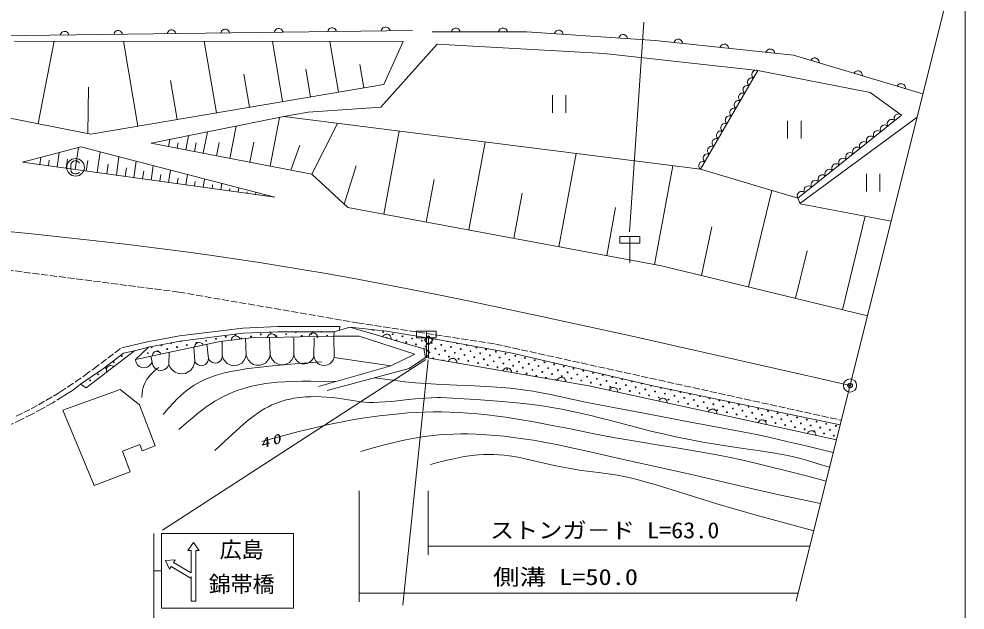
# Model space of a CAD drawing. Units: millimetres, scale not verified. Extents: x -60515 to 579485, y -102535 to 257465.
# Drawn here: x 370866 to 478485, y 121748 to 189024 of the extents above; entities that cross this region are included whole.
import ezdxf
from ezdxf.enums import TextEntityAlignment as Align

# ---------------------------------------------------------------- set-up
doc = ezdxf.new("R2010")
doc.units = ezdxf.units.MM
doc.header["$LTSCALE"] = 1000
doc.header["$PDMODE"] = 32
doc.header["$PDSIZE"] = 500
doc.linetypes.add('CHAIN', pattern=[18.5, 12, -1.5, 3.5, -1.5])
doc.linetypes.add('USER2', pattern=[1, 0.8, -0.2])
for name, color, linetype, lineweight in [('M-BGD', 7, 'Continuous', 13), ('M-BMK-LINE', 2, 'CHAIN', 13), ('M-BMK-SRVR', 3, 'Continuous', 13), ('M-STR-HTXT', 7, 'Continuous', 13), ('M-STR-STRC', 7, 'Continuous', 13), ('M-TTL-BAND', 7, 'Continuous', 13)]:
    doc.layers.add(name, color=color, linetype=linetype, lineweight=lineweight)
doc.layers.add('M-OTRS', color=6, linetype='Continuous')
doc.styles.add('ＭＳ ゴシック', font='')
doc.styles.get('ＭＳ ゴシック').set_extended_font_data('MS Gothic')

# ---------------------------------------------------------------- blocks, each defined once
blk = doc.blocks.new('BUHIN15')
at = {"color": 6, "linetype": 'Continuous', "lineweight": 13}
for radius in [50, 1.5]:
    blk.add_circle((0, 0), radius, dxfattribs=at)
blk = doc.blocks.new('BUHIN1')
at = {"color": 3, "linetype": 'Continuous', "lineweight": 13}
for radius in [750, 22.5]:
    blk.add_circle((0, 0), radius, dxfattribs=at)
blk = doc.blocks.new('BUHIN2')
at = {"color": 7, "linetype": 'Continuous', "lineweight": 13}
blk.add_lwpolyline([(0, -500), (115, -462.5), (212.5, -402.5), (322.5, -305), (382.5, -195), (420, -77.5), (420, 77.5), (382.5, 195), (322.5, 305), (212.5, 402.5), (115, 460), (0, 500)], dxfattribs=at)
blk = doc.blocks.new('BUHIN5')
at = {"color": 7, "linetype": 'Continuous', "lineweight": 13}
blk.add_lwpolyline([(0, 500), (115, 460), (212, 400), (322, 305), (382, 195), (418, 78), (418, -78), (382, -195), (322, -305), (212, -402), (115, -462), (0, -500)], dxfattribs=at)
blk = doc.blocks.new('BUHIN3')
at = {"color": 7, "linetype": 'Continuous', "lineweight": 13}
blk.add_lwpolyline([(0, -1000), (230, -925), (425, -805), (645, -610), (765, -390), (840, -155), (840, 155), (765, 390), (645, 610), (425, 805), (230, 920), (0, 1000)], dxfattribs=at)
blk = doc.blocks.new('BUHIN9')
at = {"color": 7, "linetype": 'Continuous', "lineweight": 13}
for p, q in [((-770, 1000), (-770, -1000)), ((765, -1000), (765, 1000))]:
    blk.add_line(p, q, dxfattribs=at)
blk = doc.blocks.new('BUHIN12')
at = {"color": 7, "linetype": 'Continuous', "lineweight": 13}
blk.add_line((0, 3000), (0, 8), dxfattribs=at)
blk.add_lwpolyline([(-1125, 3000), (1125, 3000), (1125, 2250), (-1125, 2250)], close=True, dxfattribs=at)
blk = doc.blocks.new('BUHIN13')
at = {"color": 7, "linetype": 'Continuous', "lineweight": 13}
blk.add_lwpolyline([(0, 2500), (-481, 2012), (0, 1500), (481, 2012), (0, 2500), (0, 0)], dxfattribs=at)

msp = doc.modelspace()

# ---------------------------------------------------------------- linework, layer by layer
at = {"layer": 'M-BGD'}
for p, q in [((415622, 187721), (360842, 186983)), ((428616, 187566), (417862, 187562)), ((443245, 186575), (428616, 187566)), ((370352, 186497), (414577, 186461)), ((373061, 177103), (374887, 186493)), ((384388, 176825), (382755, 186487)), ((393325, 178335), (391949, 186479)), ((400859, 179608), (399699, 186473)), ((407209, 180681), (406231, 186468)), ((414577, 186461), (412355, 181551)), ((458952, 184885), (443245, 186575)), ((379061, 175924), (332318, 185112)), ((412050, 178976), (418444, 186154)), ((418444, 186154), (437427, 185082)), ((437427, 185082), (454920, 183157)), ((473692, 180500), (458952, 184885)), ((404034, 180145), (403499, 183307)), ((410102, 181170), (409655, 183818)), ((454920, 183157), (448374, 171920)), ((454920, 183157), (467673, 180648)), ((388857, 177580), (388104, 182031)), ((397092, 178972), (396458, 182724)), ((378711, 175993), (378766, 181241)), ((412355, 181551), (379061, 175924)), ((467673, 180648), (471265, 178086)), ((403779, 178419), (412050, 178976)), ((385910, 174892), (400985, 177904)), ((399439, 172262), (400517, 177810)), ((400985, 177904), (403779, 178419)), ((400985, 177904), (448374, 171920)), ((471265, 178086), (459452, 168635)), ((459681, 168012), (473027, 177837)), ((394858, 173152), (395571, 176817)), ((404169, 171343), (407092, 177132)), ((389834, 174129), (390145, 175728)), ((391833, 173740), (392303, 176161)), ((412355, 166805), (414112, 176246)), ((371261, 172728), (377916, 174463)), ((377278, 171889), (377627, 174389)), ((377916, 174463), (399963, 168723)), ((385910, 174892), (385910, 174902)), ((404169, 171343), (385910, 174892)), ((387873, 174510), (388027, 175303)), ((388854, 174319), (388970, 174917)), ((390833, 173935), (391029, 174939)), ((393345, 173446), (393641, 174968)), ((397149, 172707), (397596, 175010)), ((401804, 171802), (402804, 174637)), ((422033, 165004), (423894, 175011)), ((373241, 172452), (373359, 173291)), ((375214, 172177), (375444, 173828)), ((379778, 171540), (380106, 173893)), ((381954, 171236), (382247, 173335)), ((432289, 163096), (434262, 173702)), ((371261, 172728), (371261, 172738)), ((399963, 168723), (371261, 172728)), ((374228, 172314), (374315, 172937)), ((376246, 172033), (376391, 173070)), ((378528, 171714), (378697, 172927)), ((380866, 171388), (381021, 172501)), ((383949, 170958), (384209, 172824)), ((385923, 170682), (386151, 172319)), ((407878, 167935), (409240, 172312)), ((443160, 161074), (445250, 172314)), ((382952, 171097), (383090, 172088)), ((384936, 170820), (385058, 171696)), ((386909, 170544), (387015, 171305)), ((387895, 170407), (388092, 171814)), ((389868, 170131), (390033, 171308)), ((408284, 167562), (404169, 171343)), ((448374, 171920), (459452, 168635)), ((388882, 170269), (388972, 170915)), ((390854, 169994), (390928, 170525)), ((391840, 169856), (391972, 170803)), ((392834, 169718), (392892, 170133)), ((393828, 169579), (393928, 170294)), ((417194, 165905), (418098, 170767)), ((394821, 169440), (394863, 169740)), ((395813, 169302), (395881, 169786)), ((396799, 169164), (396825, 169349)), ((397785, 169027), (397820, 169281)), ((427161, 164050), (428120, 169203)), ((453834, 158527), (456496, 169493)), ((398775, 168888), (398785, 168958)), ((459452, 168635), (459739, 167961)), ((459739, 167961), (470075, 166017)), ((443937, 160930), (408284, 167562)), ((437724, 162085), (438740, 167547)), ((464553, 155926), (467137, 166569)), ((470075, 166017), (467383, 155239)), ((448501, 159822), (449687, 165363)), ((459194, 157227), (460505, 162629)), ((467383, 155239), (443937, 160930)), ((396319, 153845), (400320, 154011)), ((400320, 154011), (407351, 154011)), ((408521, 153944), (406719, 153411)), ((407351, 154011), (407329, 153592)), ((416915, 151494), (408521, 153944)), ((408521, 153944), (412703, 153496)), ((385319, 152233), (389117, 152958)), ((389117, 152958), (396319, 153845)), ((389210, 152365), (396368, 153246)), ((396368, 153246), (400332, 153411)), ((406695, 152923), (397249, 152723)), ((400332, 153411), (406719, 153411)), ((406719, 153411), (406695, 152923)), ((406695, 152923), (409573, 152915)), ((406735, 150477), (406695, 152923)), ((409573, 152915), (415915, 150866)), ((412703, 153496), (418887, 152480)), ((382554, 151609), (385319, 152233)), ((393752, 152310), (384117, 150273)), ((385319, 152233), (385319, 152243)), ((385319, 152233), (385319, 152243)), ((385603, 151677), (389210, 152365)), ((392430, 150381), (392243, 151991)), ((397249, 152723), (393752, 152310)), ((393995, 150669), (393967, 152335)), ((396713, 150752), (396622, 152649)), ((399459, 150779), (399360, 152731)), ((402150, 150807), (402154, 152741)), ((404428, 150642), (404438, 152749)), ((418887, 152480), (426953, 150987)), ((384023, 151260), (378513, 147028)), ((380477, 149258), (382746, 150993)), ((382746, 150993), (384023, 151260)), ((384023, 151260), (385603, 151677)), ((384117, 150273), (385603, 151677)), ((387928, 149681), (387974, 151088)), ((390865, 150093), (390749, 151675)), ((415915, 150866), (413184, 149527)), ((417125, 150509), (416915, 151494)), ((426953, 150987), (442965, 147282)), ((386022, 149977), (385862, 150642)), ((413184, 149527), (406735, 150477)), ((417125, 150509), (415250, 149253)), ((435676, 147282), (417125, 150509)), ((377865, 147466), (380477, 149258)), ((413184, 149527), (404925, 147211)), ((415250, 149253), (405924, 146735)), ((378513, 147028), (377865, 147466)), ((375862, 144511), (382398, 146857)), ((382398, 146857), (384597, 145119)), ((463858, 141123), (435676, 147282)), ((442965, 147282), (464288, 142848)), ((379421, 135917), (375862, 144511)), ((384597, 145119), (386378, 140447)), ((464288, 142848), (463858, 141123)), ((384606, 140584), (382633, 139832)), ((384876, 139875), (384606, 140584)), ((386378, 140447), (384876, 139875)), ((382633, 139832), (383528, 137483)), ((383528, 137483), (379421, 135917))]:
    msp.add_line(p, q, dxfattribs=at)
at = {"layer": 'M-BGD', "linetype": 'USER2'}
for p, q in [((367459, 160721), (389041, 157939)), ((389041, 157939), (409328, 154446)), ((409328, 154446), (425055, 152020)), ((425055, 152020), (464413, 143349))]:
    msp.add_line(p, q, dxfattribs=at)
at = {"layer": 'M-BGD'}
for points in [[(377751, 172606), (377711, 172701), (377641, 172771), (377546, 172826), (377431, 172856), (377236, 172856), (377081, 172826), (376921, 172716), (376826, 172576), (376786, 172376), (376786, 171886), (376826, 171676), (376901, 171551), (377046, 171446), (377226, 171406), (377416, 171406), (377561, 171421), (377636, 171466), (377706, 171531), (377736, 171601)], [(387259, 144019), (387860, 144701), (388482, 145375), (388881, 145780), (389295, 146171), (389665, 146492), (390055, 146805), (390426, 147077), (390817, 147338), (391463, 147714), (391856, 147911), (392268, 148093), (392715, 148268), (393179, 148429), (393709, 148588), (394244, 148729), (395158, 148930), (395908, 149066), (396669, 149184), (397669, 149315), (398681, 149426), (399297, 149488), (401773, 149716), (404253, 149924), (405329, 150012)], [(384853, 145955), (384883, 146355), (384934, 146762), (385003, 147083), (385078, 147321), (385173, 147554), (385291, 147788), (385426, 148012), (385553, 148193), (385735, 148418), (385939, 148637), (386244, 148925), (386571, 149207), (386765, 149367)], [(389068, 142297), (389914, 143048), (390781, 143790), (391325, 144230), (391881, 144655), (392173, 144865), (392651, 145192), (393149, 145508), (393624, 145785), (394117, 146050), (394701, 146333), (395179, 146539), (395673, 146730), (396174, 146903), (396691, 147059), (397165, 147184), (397721, 147311), (398290, 147419), (398933, 147519), (399589, 147601), (400296, 147669), (401143, 147730), (402002, 147771), (403040, 147798), (404079, 147805), (406899, 147765)], [(393137, 139916), (394320, 141020), (395525, 142116), (396408, 142887), (396954, 143345), (397511, 143786), (397930, 144094), (398360, 144385), (398855, 144685), (399242, 144894), (399648, 145089), (400063, 145266), (400485, 145424), (401252, 145659), (401710, 145768), (402173, 145857), (402658, 145930), (403155, 145984), (403474, 146009), (404054, 146034), (404634, 146040), (405244, 146025), (405852, 145990), (406499, 145932), (407144, 145854), (407619, 145784), (408567, 145621), (409514, 145479), (409692, 145459), (410177, 145414), (410675, 145388), (411243, 145381), (411812, 145393), (412532, 145432), (413264, 145493), (414835, 145659), (415954, 145776), (417070, 145872), (417758, 145912), (418446, 145933), (418805, 145934), (419484, 145918), (420173, 145882), (420903, 145834), (423358, 145674), (425820, 145493), (427045, 145384), (428297, 145250), (429556, 145095), (430634, 144944), (431709, 144772), (432613, 144610), (433681, 144399), (434754, 144166), (436066, 143857), (437374, 143529), (437732, 143437), (442901, 142088), (444144, 141788), (445391, 141506), (447320, 141115), (448674, 140862), (450042, 140628), (453263, 140141), (454939, 139909), (456620, 139655), (457477, 139506), (458338, 139336), (458981, 139192), (459764, 138995), (460544, 138778), (461778, 138403), (463008, 138009), (463074, 137988)], [(398504, 140916), (400596, 141495), (402693, 142053), (403992, 142380), (405295, 142687), (405529, 142739), (406682, 142986), (407849, 143215), (409010, 143423), (410184, 143612), (411887, 143851), (412991, 143982), (414106, 144095), (415113, 144177), (416121, 144239), (417979, 144296), (418939, 144293), (419898, 144269), (420918, 144224), (421936, 144158), (423023, 144068), (424118, 143956), (425311, 143813), (426501, 143650), (426649, 143629), (428043, 143405), (429432, 143162), (431515, 142770), (433593, 142358), (436112, 141853), (438633, 141369), (439410, 141228), (441440, 140882), (443474, 140555), (445884, 140173), (448300, 139769), (449814, 139494), (451245, 139212), (452681, 138908), (454348, 138533), (456020, 138137), (458320, 137565), (460615, 136974), (462686, 136431)], [(409742, 139786), (411171, 140199), (412615, 140596), (414020, 140942), (414850, 141121), (415684, 141280), (416492, 141415), (417313, 141531), (418673, 141677), (419471, 141735), (420281, 141773), (421121, 141793), (421972, 141792), (422863, 141770), (423752, 141728), (424092, 141707), (425079, 141629), (426074, 141530), (427137, 141402), (428206, 141254), (429381, 141070), (430563, 140864), (432026, 140584), (433923, 140181), (435823, 139756), (439288, 138966), (447692, 137098), (453025, 135833), (455169, 135347), (457327, 134878), (462052, 133892)], [(417680, 138302), (418789, 138601), (419904, 138881), (420128, 138933), (420813, 139080), (421511, 139209), (422115, 139301), (422721, 139373), (423149, 139411), (423718, 139443), (424287, 139454), (424867, 139446), (425456, 139417), (426044, 139368), (426640, 139297), (426916, 139258), (427596, 139142), (428282, 139005), (431736, 138206), (432557, 138034), (433382, 137881), (434872, 137651), (436785, 137405), (438694, 137139), (439155, 137059), (439869, 136916), (440580, 136754), (441460, 136530), (442346, 136283), (443344, 135988), (448201, 134477), (450267, 133851), (452348, 133241), (455137, 132450), (457942, 131675), (461272, 130769)]]:
    msp.add_lwpolyline(points, dxfattribs=at)
at = {"layer": 'M-BGD', "linetype": 'USER2'}
for points in [[(370561, 143814), (371407, 144226), (372253, 144660), (373098, 145116), (373942, 145595), (374784, 146096), (375532, 146560), (376421, 147136), (377299, 147729), (378338, 148458), (379374, 149209), (382554, 151609)], [(377865, 147466), (377314, 147013), (376951, 146749), (376568, 146495), (375853, 146053), (374712, 145352), (373550, 144681), (372369, 144044), (371170, 143441), (369951, 142873), (368735, 142351), (367504, 141866), (366258, 141418), (365000, 141008), (363730, 140637), (362653, 140353), (361573, 140092), (360492, 139849), (359411, 139617), (358332, 139391)]]:
    msp.add_lwpolyline(points, dxfattribs=at)
at = {"layer": 'M-BGD', "linetype": 'CHAIN'}
msp.add_lwpolyline([(411304, 148188), (413047, 147955), (414802, 147741), (415975, 147619), (417148, 147520), (418333, 147440), (420687, 147325), (422665, 147250), (424642, 147156), (425798, 147074), (426722, 146990), (427644, 146886), (429303, 146647), (430317, 146469), (431327, 146271), (435326, 145410), (436912, 145088), (438512, 144785), (442145, 144114), (447064, 143157), (453176, 142038), (454753, 141717), (456326, 141377), (458372, 140910), (460415, 140423), (463494, 139668)], dxfattribs=at)
at = {"layer": 'M-BGD'}
for centre, radius in [((377311, 172131), 1000), ((394385, 152853), 50), ((395492, 153087), 50), ((397269, 152884), 50), ((398376, 153118), 50), ((400154, 152916), 50), ((401261, 153150), 50), ((403038, 152948), 50), ((404145, 153182), 50), ((405922, 152979), 50), ((412277, 153385), 50), ((413383, 153143), 50), ((414488, 152901), 50), ((387073, 151885), 50), ((389958, 151917), 50), ((391064, 152151), 50), ((392171, 152385), 50), ((393278, 152619), 50), ((396163, 152650), 50), ((413815, 152470), 50), ((414920, 152228), 50), ((415593, 152660), 50), ((416025, 151986), 50), ((416699, 152418), 50), ((417130, 151745), 50), ((417804, 152177), 50), ((418909, 151935), 50), ((420014, 151694), 50), ((421793, 151884), 50), ((382565, 150645), 50), ((385530, 150980), 50), ((385966, 151651), 50), ((386637, 151214), 50), ((387744, 151448), 50), ((388851, 151683), 50), ((417562, 151071), 50), ((418236, 151503), 50), ((418668, 150830), 50), ((419341, 151262), 50), ((420446, 151020), 50), ((421120, 151452), 50), ((421552, 150779), 50), ((422225, 151210), 50), ((422898, 151642), 50), ((423330, 150969), 50), ((424004, 151401), 50), ((424436, 150727), 50), ((425109, 151159), 50), ((426214, 150918), 50), ((427319, 150676), 50), ((381668, 149955), 50), ((419773, 150588), 50), ((420878, 150347), 50), ((421983, 150105), 50), ((422657, 150537), 50), ((423089, 149864), 50), ((423762, 150295), 50), ((424194, 149622), 50), ((424867, 150054), 50), ((425541, 150486), 50), ((425973, 149812), 50), ((426646, 150244), 50), ((427078, 149571), 50), ((427751, 150003), 50), ((428425, 150435), 50), ((428857, 149761), 50), ((429530, 150193), 50), ((430635, 149951), 50), ((431741, 149710), 50), ((379873, 148577), 50), ((380770, 149266), 50), ((425299, 149380), 50), ((426405, 149139), 50), ((427510, 148897), 50), ((428183, 149329), 50), ((428615, 148656), 50), ((429289, 149088), 50), ((429962, 149520), 50), ((430394, 148846), 50), ((431067, 149278), 50), ((431499, 148605), 50), ((432172, 149036), 50), ((432846, 149468), 50), ((433278, 148795), 50), ((433951, 149227), 50), ((434383, 148553), 50), ((435056, 148985), 50), ((436162, 148744), 50), ((437267, 148502), 50), ((378976, 147888), 50), ((429720, 148414), 50), ((432604, 148363), 50), ((433710, 148121), 50), ((434815, 147880), 50), ((435488, 148312), 50), ((435920, 147638), 50), ((436594, 148070), 50), ((437025, 147397), 50), ((437699, 147829), 50), ((438372, 148260), 50), ((438804, 147587), 50), ((439478, 148019), 50), ((440583, 147777), 50), ((438131, 147155), 50), ((439236, 146914), 50), ((439909, 147345), 50), ((440341, 146672), 50), ((441015, 147104), 50), ((441447, 146430), 50), ((442120, 146862), 50), ((443225, 146621), 50), ((444331, 146379), 50), ((446109, 146570), 50), ((447215, 146328), 50), ((442552, 146189), 50), ((443657, 145947), 50), ((444762, 145706), 50), ((445436, 146138), 50), ((445868, 145464), 50), ((446541, 145896), 50), ((447646, 145655), 50), ((448320, 146086), 50), ((448752, 145413), 50), ((449425, 145845), 50), ((450530, 145603), 50), ((451636, 145362), 50), ((446973, 145223), 50), ((448078, 144981), 50), ((449184, 144740), 50), ((449857, 145171), 50), ((450289, 144498), 50), ((450962, 144930), 50), ((451394, 144256), 50), ((452068, 144688), 50), ((452741, 145120), 50), ((453173, 144447), 50), ((453846, 144879), 50), ((454278, 144205), 50), ((454952, 144637), 50), ((456057, 144395), 50), ((452499, 144015), 50), ((453605, 143773), 50), ((454710, 143532), 50), ((455383, 143964), 50), ((455815, 143290), 50), ((456489, 143722), 50), ((457162, 144154), 50), ((457594, 143480), 50), ((458267, 143912), 50), ((458699, 143239), 50), ((459373, 143671), 50), ((460478, 143429), 50), ((461583, 143188), 50), ((456921, 143049), 50), ((458026, 142807), 50), ((459131, 142565), 50), ((459805, 142997), 50), ((460236, 142324), 50), ((460910, 142756), 50), ((461342, 142082), 50), ((462015, 142514), 50), ((462689, 142946), 50), ((463120, 142273), 50), ((463794, 142705), 50), ((462447, 141841), 50), ((463552, 141599), 50)]:
    msp.add_circle(centre, radius, dxfattribs=at)
for centre, start, end in [((399483, 153352), 154.32046, 30.45143), ((402368, 153384), 146.91264, 33.08736), ((405252, 153416), 184.96791, 355.03209), ((411172, 153626), 131.5826, 36.18639), ((388180, 152119), 113.50983, 88.09822), ((389287, 152353), 161.60234, 32.43089), ((395056, 152416), 78.17342, 115.29857), ((401931, 152714), 48.23932, 132.43663), ((404815, 152745), 27.06608, 153.60987), ((412709, 152711), 355.58265, 151.88137), ((419583, 152367), 187.38365, 331.6334), ((420688, 152125), 144.77885, 14.2382), ((417994, 150398), 296.86315, 223.40522), ((419099, 150156), 359.96388, 160.30449), ((430826, 148173), 282.53995, 237.72841), ((431931, 147931), 352.86743, 167.40094), ((441688, 147536), 112.37371, 41.57453), ((442793, 147294), 134.31436, 19.63388), ((443899, 147053), 124.38766, 32.11559), ((445004, 146811), 101.03571, 55.46753)]:
    msp.add_arc(centre, 50, start, end, dxfattribs=at)
at = {"layer": 'M-BMK-LINE', "linetype": 'Continuous'}
msp.add_line((478485, 199688), (459277, 122781), dxfattribs=at)
at = {"layer": 'M-BMK-LINE'}
msp.add_lwpolyline([(367375, 165052), (372348, 164550), (376156, 164147), (379972, 163723), (380310, 163684), (383577, 163299), (386851, 162892), (389855, 162500), (392856, 162087), (395656, 161683), (398453, 161259), (400289, 160969), (403042, 160517), (405801, 160043), (408783, 159509), (411772, 158954), (415091, 158316), (418407, 157658), (422307, 156862), (426213, 156044), (430849, 155052), (435725, 153991), (440606, 152914), (445475, 151827), (450351, 150729), (455216, 149625), (460090, 148515), (465401, 147302)], dxfattribs=at)
at = {"layer": 'M-OTRS'}
msp.add_point((465401, 147302), dxfattribs=at)
at = {"layer": 'M-STR-HTXT'}
for p, q in [((409573, 135313), (409573, 122680)), ((417412, 135313), (417412, 128029)), ((417412, 129029), (460837, 129029)), ((409573, 123680), (459501, 123680))]:
    msp.add_line(p, q, dxfattribs=at)
at = {"layer": 'M-STR-STRC'}
for p, q in [((441953, 188647), (440320, 164795)), ((417151, 150276), (387194, 130841)), ((417412, 150236), (414536, 122322)), ((386200, 130468), (386200, 116722)), ((402097, 130468), (387097, 130468)), ((387097, 130468), (387097, 121948)), ((402097, 130468), (402097, 121948)), ((390092, 128526), (390722, 129426)), ((390722, 129426), (391352, 128526)), ((390452, 128526), (390092, 128526)), ((390452, 126001), (390452, 128526)), ((391352, 128526), (390992, 128526)), ((390992, 128526), (390992, 122766)), ((387533, 127385), (388627, 127481)), ((387997, 126389), (387533, 127385)), ((388627, 127481), (388447, 127169)), ((388447, 127169), (390452, 126001)), ((387097, 126208), (386200, 126208)), ((388177, 126701), (387997, 126389)), ((390452, 125357), (388177, 126701)), ((390452, 122766), (390452, 125556)), ((390452, 122766), (390452, 125357)), ((390992, 122766), (390452, 122766)), ((390992, 122766), (390452, 122766)), ((402097, 121948), (387097, 121948))]:
    msp.add_line(p, q, dxfattribs=at)
at = {"layer": 'M-TTL-BAND'}
msp.add_line((478485, -102535), (478485, 247465), dxfattribs=at)

# ---------------------------------------------------------------- block references
at = {"layer": 'M-BGD'}
for p, rotation in [((376059, 187188), 90.77222), ((382145, 187270), 90.77222), ((388232, 187352), 90.77222), ((394319, 187434), 90.77222), ((400405, 187516), 90.77222), ((406492, 187598), 90.77222), ((412579, 187680), 90.77222), ((420551, 187563), 90.01941), ((425927, 187565), 90.01941), ((432273, 187318), 86.12533), ((439587, 186823), 86.12533), ((445863, 186293), 83.85822), ((451098, 185730), 83.85822), ((456334, 185167), 83.85822), ((461409, 184154), 73.43509), ((466322, 182693), 73.43509), ((471236, 181231), 73.43509), ((395501, 152517), 96.73601), ((399610, 152773), 91.21484), ((404333, 152873), 91.21484), ((412718, 152719), 73.73197), ((391343, 151801), 101.93815), ((386526, 150782), 101.93815), ((417020, 151001), 11.97613), ((381268, 149144), 127.53025), ((420216, 149971), 80.13419), ((426400, 148895), 80.13419), ((432584, 147820), 80.13419), ((438494, 146666), 77.6717), ((444130, 145435), 77.6717), ((449767, 144203), 77.6717), ((455403, 142971), 77.6717), ((461039, 141739), 77.6717)]:
    msp.add_blockref('BUHIN5', p, dxfattribs=dict(at, rotation=rotation))
for name, p, xscale, yscale, rotation in [('BUHIN2', (454668, 182725), 1.000415, 1.000415, 149.7772), ('BUHIN2', (454165, 181861), 1.000415, 1.000415, 149.7772), ('BUHIN2', (453661, 180996), 1.000415, 1.000415, 149.7772), ('BUHIN2', (452654, 179267), 1.000415, 1.000415, 149.7772), ('BUHIN2', (453158, 180132), 1.000415, 1.000415, 149.7772), ('BUHIN2', (452150, 178403), 1.000415, 1.000415, 149.7772), ('BUHIN2', (451647, 177539), 1.000415, 1.000415, 149.7772), ('BUHIN2', (470083, 177141), 1.008529, 1.008529, 128.66016), ('BUHIN2', (470871, 177771), 1.008529, 1.008529, 128.66016), ('BUHIN2', (451143, 176674), 1.000415, 1.000415, 149.7772), ('BUHIN2', (468508, 175880), 1.008529, 1.008529, 128.66016), ('BUHIN2', (469296, 176510), 1.008529, 1.008529, 128.66016), ('BUHIN2', (450136, 174945), 1.000415, 1.000415, 149.7772), ('BUHIN2', (450640, 175810), 1.000415, 1.000415, 149.7772), ('BUHIN2', (467721, 175250), 1.008529, 1.008529, 128.66016), ('BUHIN2', (449633, 174081), 1.000415, 1.000415, 149.7772), ('BUHIN2', (466146, 173990), 1.008529, 1.008529, 128.66016), ('BUHIN2', (466933, 174620), 1.008529, 1.008529, 128.66016), ('BUHIN2', (449129, 173216), 1.000415, 1.000415, 149.7772), ('BUHIN2', (464571, 172730), 1.008529, 1.008529, 128.66016), ('BUHIN2', (465358, 173360), 1.008529, 1.008529, 128.66016), ('BUHIN2', (448625, 172352), 1.000415, 1.000415, 149.7772), ('BUHIN2', (463783, 172100), 1.008529, 1.008529, 128.66016), ('BUHIN2', (462208, 170840), 1.008529, 1.008529, 128.66016), ('BUHIN2', (462996, 171470), 1.008529, 1.008529, 128.66016), ('BUHIN2', (460633, 169580), 1.008529, 1.008529, 128.66016), ('BUHIN2', (461421, 170210), 1.008529, 1.008529, 128.66016), ('BUHIN2', (459846, 168950), 1.008529, 1.008529, 128.66016), ('BUHIN3', (393213, 150525), 0.7956395, 0.7956395, 280.43748), ('BUHIN3', (395354, 150710), 1.359658, 1.359658, 271.7357), ('BUHIN3', (398086, 150765), 1.37283, 1.37283, 270.57294), ('BUHIN3', (400804, 150793), 1.345377, 1.345377, 270.58463), ('BUHIN3', (403289, 150724), 1.142366, 1.142366, 265.86533), ('BUHIN3', (385069, 150125), 0.9642092, 0.9642092, 261.17259), ('BUHIN3', (386975, 149829), 0.9642092, 0.9642092, 261.17259), ('BUHIN3', (389397, 149887), 1.483218, 1.483218, 277.98011), ('BUHIN3', (391648, 150237), 0.7956395, 0.7956395, 280.43748), ('BUHIN3', (405581, 150559), 1.156058, 1.156058, 265.91438)]:
    msp.add_blockref(name, p, dxfattribs=dict(at, xscale=xscale, yscale=yscale, rotation=rotation))
for name, p in [('BUHIN9', (432314, 179347)), ('BUHIN9', (459075, 176426)), ('BUHIN9', (468027, 170395)), ('BUHIN12', (440357, 161254)), ('BUHIN12', (417212, 150493)), ('BUHIN13', (417467, 150449))]:
    msp.add_blockref(name, p, dxfattribs=at)
at = {"layer": 'M-BMK-SRVR'}
msp.add_blockref('BUHIN1', (465401, 147302), dxfattribs=at)
at = {"layer": 'M-OTRS'}
msp.add_blockref('BUHIN15', (465401, 147302), dxfattribs=at)

# ---------------------------------------------------------------- texts
at = {"layer": 'M-BGD', "insert": (398480, 140132), "char_height": 1100, "attachment_point": 7, "rotation": 15.5, "style": 'ＭＳ ゴシック'}
msp.add_mtext('\\T1.33;\\W1.35;\\Q15;40', dxfattribs=at)
at = {"layer": 'M-STR-HTXT', "style": 'ＭＳ ゴシック'}
for s, width, p in [('ストンガ－ド L=63.0', 1.1, (424435, 129368)), ('側溝 L=50.0', 1.2, (424807, 124048))]:
    msp.add_text(s, height=1833, dxfattribs=dict(at, width=width)).set_placement(p, align=Align.BOTTOM_LEFT)
at = {"layer": 'M-STR-STRC', "style": 'ＭＳ ゴシック'}
for s, p in [('広島', (393704, 127154)), ('錦帯橋', (392454, 123233))]:
    msp.add_text(s, height=1833, dxfattribs=at).set_placement(p, align=Align.BOTTOM_LEFT)

doc.saveas('drawing.dxf')
